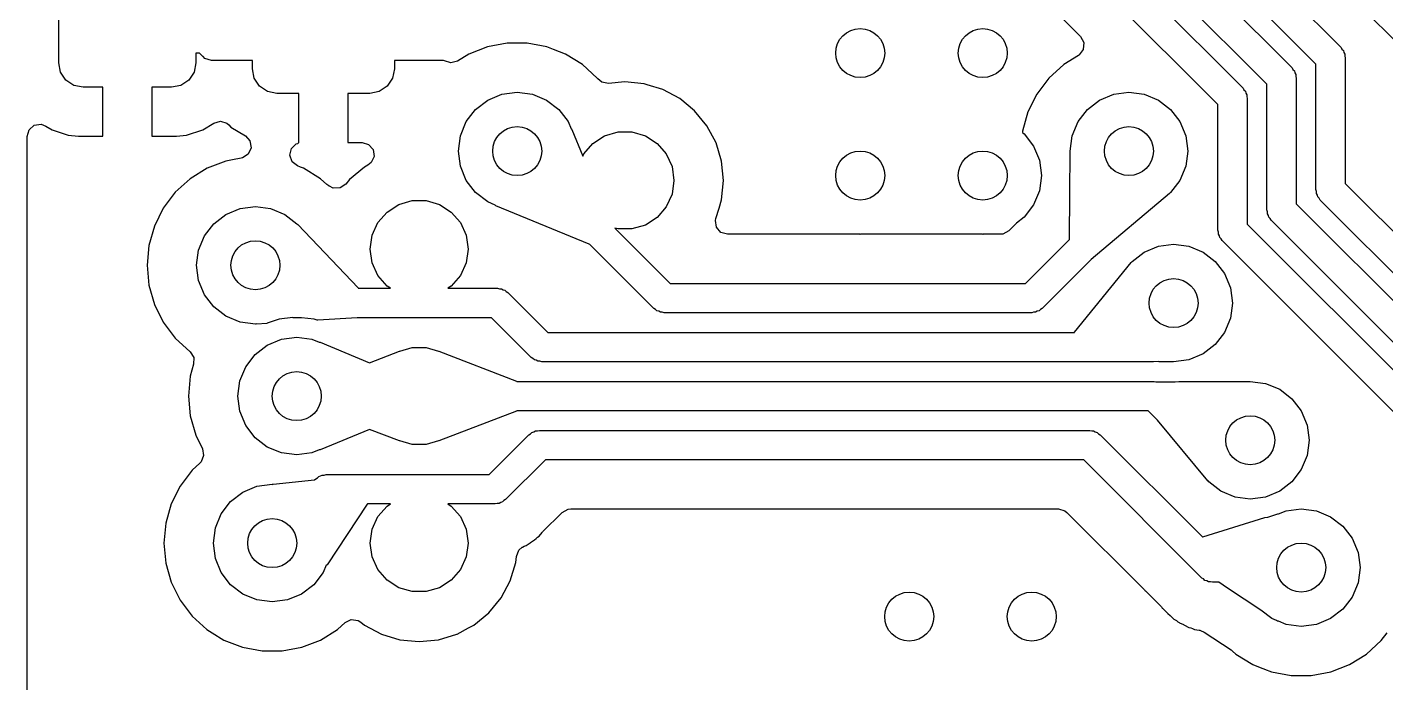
# Model space of a CAD drawing. Extents: x 90 to 175, y -109.5 to -35.9.
# Drawn here: x 149.5 to 163.36, y -61.93 to -55.24 of the extents above; entities that cross this region are included whole.
import ezdxf

# ---------------------------------------------------------------- set-up
doc = ezdxf.new("R2010")
doc.units = 0
doc.layers.add('BLACK', color=7, linetype='CONTINUOUS')

msp = doc.modelspace()

# ---------------------------------------------------------------- linework, layer by layer
at = {"layer": 'BLACK', "linetype": 'CONTINUOUS'}
for p, q in [((163.606785, -55.526023), (155.980762, -47.9)), ((155.606066, -48.143934), (162.906066, -55.443934)), ((162.65, -55.612132), (155.437868, -48.4)), ((155.39896, -48.643934), (162.406066, -55.65104)), ((162.15, -55.819238), (155.230762, -48.9)), ((155.191854, -49.143934), (161.906066, -55.858146)), ((161.65, -56.026344), (155.023656, -49.4)), ((154.852661, -49.936819), (160.24813, -55.332288)), ((149.8225, -55.6), (149.8225, -54.9)), ((154.197541, -55.436977), (154.007364, -55.510651)), ((154.197544, -55.436976), (154.197541, -55.436976)), ((154.197541, -55.436976), (154.197541, -55.436977)), ((154.398024, -55.3995), (154.197544, -55.436976)), ((154.601976, -55.3995), (154.398024, -55.3995)), ((154.802456, -55.436976), (154.601976, -55.3995)), ((154.870414, -55.463303), (154.802456, -55.436976)), ((160.24813, -55.332288), (160.281615, -55.393611)), ((160.281615, -55.393611), (160.276631, -55.463303)), ((162.906066, -55.443934), (162.915939, -55.461035)), ((151.2575, -55.5), (151.2225, -55.5)), ((151.2225, -55.5), (151.2225, -55.6)), ((151.293819, -55.536319), (151.2575, -55.5)), ((151.296059, -55.534078), (151.293819, -55.536319)), ((151.314461, -55.555315), (151.296059, -55.534078)), ((151.3815, -55.575), (151.314461, -55.555315)), ((151.7975, -55.575), (151.3815, -55.575)), ((151.7975, -55.6625), (151.7975, -55.575)), ((153.749658, -55.575), (153.2475, -55.575)), ((153.2475, -55.575), (153.2475, -55.6625)), ((153.756577, -55.580672), (153.749658, -55.575)), ((153.823277, -55.60148), (153.756577, -55.580672)), ((153.890637, -55.582925), (153.823277, -55.60148)), ((154.007357, -55.510655), (153.890637, -55.582925)), ((154.007364, -55.510651), (154.007357, -55.510655)), ((154.992635, -55.510651), (154.870414, -55.463303)), ((154.992642, -55.510655), (154.992635, -55.510651)), ((155.166039, -55.618017), (154.992642, -55.510655)), ((160.225726, -55.525396), (160.076136, -55.618017)), ((160.234759, -55.519236), (160.225726, -55.525396)), ((160.276631, -55.463303), (160.234759, -55.519236)), ((162.915939, -55.461035), (162.929904, -55.475)), ((162.929904, -55.475), (162.935015, -55.494074)), ((162.935015, -55.494074), (162.944889, -55.511177)), ((162.944889, -55.511177), (162.944889, -55.530925)), ((162.944889, -55.530925), (162.95, -55.55)), ((162.95, -55.55), (162.95, -56.831371)), ((149.84153, -55.695671), (149.8225, -55.6)), ((149.895723, -55.776777), (149.84153, -55.695671)), ((151.20347, -55.695671), (151.149277, -55.776777)), ((151.2225, -55.6), (151.20347, -55.695671)), ((151.81653, -55.758171), (151.7975, -55.6625)), ((153.2475, -55.6625), (153.22847, -55.758171)), ((155.166041, -55.618019), (155.166039, -55.618017)), ((155.316758, -55.755415), (155.166041, -55.618019)), ((160.076134, -55.618019), (159.925413, -55.755418)), ((160.076136, -55.618017), (160.076134, -55.618019)), ((162.406066, -55.65104), (162.415939, -55.668141)), ((162.415939, -55.668141), (162.429904, -55.682106)), ((162.429904, -55.682106), (162.435015, -55.70118)), ((162.435015, -55.70118), (162.444889, -55.718283)), ((162.444889, -55.718283), (162.444889, -55.738031)), ((162.65, -56.893503), (162.65, -55.612132)), ((149.976829, -55.83097), (149.895723, -55.776777)), ((150.0725, -55.85), (149.976829, -55.83097)), ((150.2725, -55.85), (150.0725, -55.85)), ((150.2725, -56.349998), (150.2725, -55.85)), ((150.9725, -55.85), (150.7725, -55.85)), ((150.7725, -55.85), (150.7725, -56.349999)), ((151.068171, -55.83097), (150.9725, -55.85)), ((151.149277, -55.776777), (151.068171, -55.83097)), ((151.870723, -55.839277), (151.81653, -55.758171)), ((151.951829, -55.89347), (151.870723, -55.839277)), ((153.174277, -55.839277), (153.093171, -55.89347)), ((153.22847, -55.758171), (153.174277, -55.839277)), ((155.316761, -55.755418), (155.316758, -55.755415)), ((155.316764, -55.755421), (155.316761, -55.755418)), ((155.319522, -55.759074), (155.316764, -55.755421)), ((155.322046, -55.762416), (155.319522, -55.759074)), ((155.364506, -55.798072), (155.322046, -55.762416)), ((155.433152, -55.811091), (155.364506, -55.798072)), ((155.599999, -55.794659), (155.433152, -55.811091)), ((155.6, -55.794659), (155.599999, -55.794659)), ((155.796129, -55.813975), (155.6, -55.794659)), ((155.825857, -55.822993), (155.796129, -55.813975)), ((155.984727, -55.871186), (155.825857, -55.822993)), ((159.925413, -55.755418), (159.802503, -55.918178)), ((161.906066, -55.858146), (161.915939, -55.875247)), ((162.15, -57.10061), (162.15, -55.819238)), ((162.444889, -55.738031), (162.45, -55.757106)), ((162.45, -55.757106), (162.45, -57.038477)), ((152.0475, -55.9125), (151.951829, -55.89347)), ((152.2725, -55.9125), (152.0475, -55.9125)), ((152.2725, -56.412498), (152.2725, -55.9125)), ((152.9975, -55.9125), (152.7725, -55.9125)), ((152.7725, -55.9125), (152.7725, -56.412499)), ((153.093171, -55.89347), (152.9975, -55.9125)), ((154.075736, -56.075736), (154.2, -55.980385)), ((154.2, -55.980385), (154.344709, -55.920445)), ((154.344709, -55.920445), (154.5, -55.9)), ((154.5, -55.9), (154.655291, -55.920445)), ((154.655291, -55.920445), (154.8, -55.980385)), ((154.8, -55.980385), (154.924264, -56.075736)), ((155.984733, -55.871188), (155.984727, -55.871186)), ((156.158532, -55.964086), (155.984733, -55.871188)), ((156.158539, -55.96409), (156.158532, -55.964086)), ((156.310883, -56.089116), (156.158539, -55.96409)), ((159.802503, -55.918178), (159.711598, -56.100739)), ((160.317912, -56.075736), (160.442176, -55.980385)), ((160.442176, -55.980385), (160.586885, -55.920445)), ((160.586885, -55.920445), (160.742176, -55.9)), ((160.742176, -55.9), (160.897467, -55.920445)), ((160.897467, -55.920445), (161.042176, -55.980385)), ((161.042176, -55.980385), (161.16644, -56.075736)), ((161.915939, -55.875247), (161.929904, -55.889212)), ((161.929904, -55.889212), (161.935015, -55.908286)), ((161.935015, -55.908286), (161.944889, -55.925389)), ((161.944889, -55.925389), (161.944889, -55.945137)), ((161.944889, -55.945137), (161.95, -55.964212)), ((161.95, -55.964212), (161.95, -57.245583)), ((153.980385, -56.2), (154.075736, -56.075736)), ((154.924264, -56.075736), (155.019615, -56.2)), ((156.435909, -56.24146), (156.310883, -56.089116)), ((159.711593, -56.100752), (159.655778, -56.296917)), ((159.711598, -56.100739), (159.711593, -56.100752)), ((160.222561, -56.2), (160.317912, -56.075736)), ((161.16644, -56.075736), (161.261791, -56.2)), ((161.65, -57.307716), (161.65, -56.026344)), ((149.5, -56.350247), (149.519685, -56.283208)), ((149.519685, -56.283208), (149.572489, -56.237453)), ((149.572489, -56.237453), (149.641647, -56.227509)), ((149.641647, -56.227509), (149.689097, -56.244709)), ((149.689097, -56.244709), (149.753369, -56.284353)), ((149.753369, -56.284353), (149.75338, -56.284358)), ((149.75338, -56.284358), (149.919802, -56.339505)), ((151.125197, -56.339505), (151.291619, -56.284358)), ((151.291619, -56.284358), (151.291624, -56.284356)), ((151.291624, -56.284356), (151.404285, -56.214866)), ((151.404285, -56.214866), (151.471677, -56.196426)), ((151.471677, -56.196426), (151.538341, -56.217348)), ((151.538341, -56.217348), (151.557063, -56.232724)), ((151.557063, -56.232724), (151.579154, -56.254815)), ((151.579154, -56.254815), (151.726239, -56.345538)), ((153.920445, -56.344709), (153.980385, -56.2)), ((155.019615, -56.2), (155.050624, -56.274864)), ((155.050624, -56.274864), (155.05246, -56.274867)), ((155.05246, -56.274867), (155.058782, -56.281208)), ((155.058782, -56.281208), (155.058785, -56.281214)), ((155.058785, -56.281214), (155.169761, -56.550727)), ((156.435913, -56.241467), (156.435909, -56.24146)), ((156.528811, -56.415266), (156.435913, -56.241467)), ((160.162621, -56.344709), (160.222561, -56.2)), ((161.261791, -56.2), (161.321731, -56.344709)), ((149.5, -62.135874), (149.5, -56.350247)), ((149.919802, -56.339505), (149.919809, -56.339506)), ((149.919809, -56.339506), (150.022519, -56.349999)), ((150.022519, -56.349999), (150.272499, -56.349999)), ((150.272499, -56.349999), (150.2725, -56.349998)), ((150.7725, -56.349999), (151.022472, -56.349999)), ((151.022472, -56.349999), (151.022486, -56.349998)), ((151.022486, -56.349998), (151.125197, -56.339505)), ((151.726239, -56.345538), (151.772963, -56.397486)), ((151.772963, -56.397486), (151.784186, -56.466449)), ((152.245579, -56.426927), (152.262203, -56.422795)), ((152.262203, -56.422795), (152.2725, -56.412498)), ((152.7725, -56.412499), (152.917119, -56.412499)), ((152.917119, -56.412499), (152.984158, -56.432184)), ((153.9, -56.5), (153.920445, -56.344709)), ((155.179373, -56.52968), (155.27257, -56.422125)), ((155.27257, -56.422125), (155.392292, -56.345184)), ((155.392292, -56.345184), (155.528843, -56.305089)), ((155.528843, -56.305089), (155.671157, -56.305089)), ((155.671157, -56.305089), (155.807708, -56.345184)), ((155.807708, -56.345184), (155.92743, -56.422125)), ((155.92743, -56.422125), (156.020627, -56.52968)), ((156.528811, -56.415269), (156.528811, -56.415266)), ((156.528814, -56.415273), (156.528811, -56.415269)), ((156.586024, -56.603868), (156.528814, -56.415273)), ((159.655778, -56.296917), (159.654512, -56.310579)), ((159.654512, -56.310579), (159.674264, -56.325736)), ((159.674264, -56.325736), (159.769615, -56.45)), ((160.142176, -56.5), (160.162621, -56.344709)), ((161.321731, -56.344709), (161.342176, -56.5)), ((151.756342, -56.530531), (151.698273, -56.569387)), ((151.784186, -56.466449), (151.756342, -56.530531)), ((152.179844, -56.543786), (152.195555, -56.475706)), ((152.203435, -56.609553), (152.179844, -56.543786)), ((152.195555, -56.475706), (152.245579, -56.426927)), ((152.984158, -56.432184), (153.029913, -56.484988)), ((153.039857, -56.554146), (153.010832, -56.617702)), ((153.029913, -56.484988), (153.039857, -56.554146)), ((153.920445, -56.655291), (153.9, -56.5)), ((155.169761, -56.550727), (155.179373, -56.52968)), ((156.020627, -56.52968), (156.079746, -56.659134)), ((159.769615, -56.45), (159.829555, -56.594709)), ((160.138726, -56.931803), (160.142083, -56.511592)), ((160.142083, -56.511592), (160.143318, -56.508676)), ((160.143318, -56.508676), (160.142176, -56.5)), ((161.342176, -56.5), (161.321731, -56.655291)), ((151.335674, -56.676193), (151.162277, -56.783555)), ((151.335681, -56.676189), (151.335674, -56.676193)), ((151.525857, -56.602515), (151.335681, -56.676189)), ((151.525859, -56.602514), (151.525857, -56.602515)), ((151.525861, -56.602514), (151.525859, -56.602514)), ((151.595542, -56.589488), (151.525861, -56.602514)), ((151.683928, -56.572966), (151.595542, -56.589488)), ((151.698273, -56.569387), (151.683928, -56.572966)), ((152.258834, -56.652125), (152.203435, -56.609553)), ((152.28972, -56.66409), (152.258834, -56.652125)), ((152.320952, -56.676189), (152.28972, -56.66409)), ((152.320959, -56.676193), (152.320952, -56.676189)), ((152.494355, -56.783555), (152.320959, -56.676193)), ((152.94146, -56.66409), (152.789118, -56.789114)), ((152.941467, -56.664086), (152.94146, -56.66409)), ((152.975572, -56.645857), (152.941467, -56.664086)), ((153.010832, -56.617702), (152.975572, -56.645857)), ((153.980385, -56.8), (153.920445, -56.655291)), ((156.079746, -56.659134), (156.1, -56.8)), ((156.605341, -56.8), (156.586024, -56.603868)), ((159.829555, -56.594709), (159.85, -56.75)), ((161.321731, -56.655291), (161.261791, -56.8)), ((151.162275, -56.783557), (151.011554, -56.920956)), ((151.162277, -56.783555), (151.162275, -56.783557)), ((152.49436, -56.783558), (152.494355, -56.783555)), ((152.557798, -56.841388), (152.49436, -56.783558)), ((152.749852, -56.83696), (152.692106, -56.876294)), ((152.789118, -56.789114), (152.749852, -56.83696)), ((154.075736, -56.924264), (153.980385, -56.8)), ((156.1, -56.8), (156.079746, -56.940866)), ((156.586024, -56.996132), (156.605341, -56.8)), ((159.85, -56.75), (159.829555, -56.905291)), ((161.261791, -56.8), (161.16644, -56.924264)), ((162.95, -56.831371), (165.356066, -59.237437)), ((151.011554, -56.920956), (150.888644, -57.083716)), ((152.577915, -56.856305), (152.557798, -56.841388)), ((152.578307, -56.856538), (152.577915, -56.856305)), ((152.580166, -56.857916), (152.578307, -56.856538)), ((152.582541, -56.859058), (152.580166, -56.857916)), ((152.583688, -56.859741), (152.582541, -56.859058)), ((152.583748, -56.859639), (152.583688, -56.859741)), ((152.622261, -56.878163), (152.583748, -56.859639)), ((152.692106, -56.876294), (152.622261, -56.878163)), ((154.2, -57.019615), (154.075736, -56.924264)), ((156.079746, -56.940866), (156.020627, -57.07032)), ((159.829555, -56.905291), (159.769615, -57.05)), ((160.135002, -57.398005), (160.138726, -56.931803)), ((161.156717, -56.932461), (160.35531, -57.60811)), ((161.157435, -56.931803), (161.156717, -56.932461)), ((161.157819, -56.930878), (161.157435, -56.931803)), ((161.16644, -56.924264), (161.157819, -56.930878)), ((162.655111, -56.912577), (162.65, -56.893503)), ((162.655111, -56.932326), (162.655111, -56.912577)), ((162.664984, -56.949428), (162.655111, -56.932326)), ((162.670096, -56.968503), (162.664984, -56.949428)), ((162.68406, -56.982467), (162.670096, -56.968503)), ((150.888644, -57.083716), (150.797739, -57.266277)), ((151.528317, -57.145923), (151.673026, -57.085983)), ((151.673026, -57.085983), (151.828317, -57.065538)), ((151.828317, -57.065538), (151.983608, -57.085983)), ((151.983608, -57.085983), (152.128317, -57.145923)), ((153.17257, -57.122125), (153.292292, -57.045184)), ((153.292292, -57.045184), (153.428843, -57.005089)), ((153.428843, -57.005089), (153.571157, -57.005089)), ((153.571157, -57.005089), (153.707708, -57.045184)), ((153.707708, -57.045184), (153.82743, -57.122125)), ((154.274865, -57.050624), (154.2, -57.019615)), ((154.274869, -57.052466), (154.274865, -57.050624)), ((154.281214, -57.058785), (154.274869, -57.052466)), ((155.235249, -57.451624), (154.281214, -57.058785)), ((156.020627, -57.07032), (155.92743, -57.177875)), ((156.527365, -57.189504), (156.559455, -57.083717)), ((156.559455, -57.083717), (156.586024, -56.996132)), ((159.769615, -57.05), (159.674264, -57.174264)), ((162.155111, -57.119684), (162.15, -57.10061)), ((162.45, -57.038477), (164.856066, -59.444543)), ((162.693934, -56.999569), (162.68406, -56.982467)), ((165.1, -59.405635), (162.693934, -56.999569)), ((151.308702, -57.365538), (151.404053, -57.241274)), ((151.404053, -57.241274), (151.528317, -57.145923)), ((152.128317, -57.145923), (152.252581, -57.241274)), ((152.252581, -57.241274), (152.258361, -57.248807)), ((152.258361, -57.248807), (152.260644, -57.249756)), ((152.260644, -57.249756), (152.260838, -57.249955)), ((152.260838, -57.249955), (152.536439, -57.539688)), ((153.020254, -57.359134), (153.079373, -57.22968)), ((153.079373, -57.22968), (153.17257, -57.122125)), ((153.82743, -57.122125), (153.920627, -57.22968)), ((153.920627, -57.22968), (153.979746, -57.359134)), ((155.807708, -57.254816), (155.671157, -57.294911)), ((155.92743, -57.177875), (155.807708, -57.254816)), ((156.523287, -57.207853), (156.527365, -57.189504)), ((156.533231, -57.277011), (156.523287, -57.207853)), ((159.594852, -57.235198), (159.516873, -57.31318)), ((159.674264, -57.174264), (159.594852, -57.235198)), ((161.95, -57.245583), (164.356066, -59.651649)), ((162.155111, -57.139433), (162.155111, -57.119684)), ((162.164984, -57.156535), (162.155111, -57.139433)), ((162.170096, -57.17561), (162.164984, -57.156535)), ((162.18406, -57.189574), (162.170096, -57.17561)), ((162.193934, -57.206676), (162.18406, -57.189574)), ((164.6, -59.612741), (162.193934, -57.206676)), ((150.797734, -57.26629), (150.741919, -57.462455)), ((150.797739, -57.266277), (150.797734, -57.26629)), ((151.248762, -57.510247), (151.308702, -57.365538)), ((153, -57.5), (153.020254, -57.359134)), ((153.979746, -57.359134), (154, -57.5)), ((155.528843, -57.294911), (155.497981, -57.285849)), ((155.497981, -57.285849), (156.062132, -57.85)), ((155.671157, -57.294911), (155.528843, -57.294911)), ((156.578986, -57.329815), (156.533231, -57.277011)), ((156.646025, -57.3495), (156.578986, -57.329815)), ((157.996202, -57.3495), (156.646025, -57.3495)), ((158, -57.35), (157.996202, -57.3495)), ((158.003798, -57.3495), (158, -57.35)), ((159.246202, -57.3495), (158.003798, -57.3495)), ((159.25, -57.35), (159.246202, -57.3495)), ((159.253798, -57.3495), (159.25, -57.35)), ((159.429191, -57.3495), (159.253798, -57.3495)), ((159.455551, -57.346666), (159.429191, -57.3495)), ((159.516873, -57.31318), (159.455551, -57.346666)), ((161.655111, -57.32679), (161.65, -57.307716)), ((161.655111, -57.346539), (161.655111, -57.32679)), ((161.664984, -57.363641), (161.655111, -57.346539)), ((161.670096, -57.382716), (161.664984, -57.363641)), ((161.68406, -57.39668), (161.670096, -57.382716)), ((150.741919, -57.462455), (150.723102, -57.665537)), ((151.228317, -57.665538), (151.248762, -57.510247)), ((153.020254, -57.640866), (153, -57.5)), ((154, -57.5), (153.979746, -57.640866)), ((155.239704, -57.452505), (155.235249, -57.451624)), ((155.240177, -57.452309), (155.239704, -57.452505)), ((155.893934, -58.106066), (155.240177, -57.452309)), ((159.687868, -57.85), (160.136398, -57.401469)), ((160.135002, -57.398098), (160.135002, -57.398005)), ((160.136398, -57.401469), (160.135002, -57.398098)), ((160.773659, -57.626236), (160.897923, -57.530885)), ((160.897923, -57.530885), (161.042632, -57.470945)), ((161.042632, -57.470945), (161.197923, -57.4505)), ((161.197923, -57.4505), (161.353214, -57.470945)), ((161.353214, -57.470945), (161.497923, -57.530885)), ((161.497923, -57.530885), (161.622187, -57.626236)), ((161.693934, -57.413782), (161.68406, -57.39668)), ((164.1, -59.819847), (161.693934, -57.413782)), ((150.723102, -57.665537), (150.723102, -57.665538)), ((150.723102, -57.665538), (150.741919, -57.86862)), ((151.248762, -57.820829), (151.228317, -57.665538)), ((152.536439, -57.539688), (152.875953, -57.896612)), ((153.079373, -57.77032), (153.020254, -57.640866)), ((153.979746, -57.640866), (153.920627, -57.77032)), ((160.353421, -57.60871), (159.856066, -58.106066)), ((160.186741, -58.346772), (160.765486, -57.636268)), ((160.35531, -57.60811), (160.353421, -57.60871)), ((160.765486, -57.636268), (160.766296, -57.635831)), ((160.766296, -57.635831), (160.773659, -57.626236)), ((161.622187, -57.626236), (161.717538, -57.7505)), ((153.17257, -57.877875), (153.079373, -57.77032)), ((153.920627, -57.77032), (153.82743, -57.877875)), ((161.717538, -57.7505), (161.777478, -57.895209)), ((150.741919, -57.86862), (150.797734, -58.064785)), ((151.308702, -57.965538), (151.248762, -57.820829)), ((152.875953, -57.896612), (152.877307, -57.9)), ((152.877307, -57.9), (153.206997, -57.9)), ((153.206997, -57.9), (153.17257, -57.877875)), ((153.82743, -57.877875), (153.793003, -57.9)), ((153.793003, -57.9), (154.3, -57.9)), ((154.3, -57.9), (154.319075, -57.905111)), ((154.319075, -57.905111), (154.338823, -57.905111)), ((154.338823, -57.905111), (154.355925, -57.914984)), ((154.355925, -57.914984), (154.375, -57.920096)), ((154.375, -57.920096), (154.388964, -57.93406)), ((154.388964, -57.93406), (154.406066, -57.943934)), ((154.406066, -57.943934), (154.812132, -58.35)), ((156.062132, -57.85), (159.687868, -57.85)), ((161.777478, -57.895209), (161.797923, -58.0505)), ((150.797734, -58.064785), (150.797739, -58.064798)), ((150.797739, -58.064798), (150.888644, -58.247359)), ((151.404053, -58.089802), (151.308702, -57.965538)), ((161.797923, -58.0505), (161.777478, -58.205791)), ((151.528317, -58.185153), (151.404053, -58.089802)), ((151.673026, -58.245093), (151.528317, -58.185153)), ((152.070746, -58.214631), (151.947814, -58.257646)), ((152.070747, -58.214631), (152.070746, -58.214631)), ((152.209174, -58.199034), (152.070747, -58.214631)), ((152.212779, -58.2), (152.209174, -58.199034)), ((152.299397, -58.2), (152.212779, -58.2)), ((152.429248, -58.21463), (152.299397, -58.2)), ((152.429253, -58.214631), (152.429248, -58.21463)), ((152.429255, -58.214632), (152.429253, -58.214631)), ((152.457962, -58.224677), (152.429255, -58.214632)), ((152.459591, -58.225247), (152.457962, -58.224677)), ((152.464183, -58.22588), (152.459591, -58.225247)), ((152.868204, -58.200684), (152.464183, -58.22588)), ((152.86972, -58.2), (152.868204, -58.200684)), ((154.237868, -58.2), (152.86972, -58.2)), ((154.643934, -58.606066), (154.237868, -58.2)), ((155.911035, -58.115939), (155.893934, -58.106066)), ((155.925, -58.129904), (155.911035, -58.115939)), ((155.944074, -58.135015), (155.925, -58.129904)), ((155.961177, -58.144889), (155.944074, -58.135015)), ((155.980925, -58.144889), (155.961177, -58.144889)), ((156, -58.15), (155.980925, -58.144889)), ((159.75, -58.15), (156, -58.15)), ((159.769075, -58.144889), (159.75, -58.15)), ((159.788823, -58.144889), (159.769075, -58.144889)), ((159.805925, -58.135015), (159.788823, -58.144889)), ((159.825, -58.129904), (159.805925, -58.135015)), ((159.838964, -58.115939), (159.825, -58.129904)), ((159.856066, -58.106066), (159.838964, -58.115939)), ((161.777478, -58.205791), (161.717538, -58.3505)), ((150.888644, -58.247359), (151.011554, -58.410119)), ((151.828317, -58.265538), (151.673026, -58.245093)), ((151.838913, -58.264142), (151.828317, -58.265538)), ((151.840724, -58.264764), (151.838913, -58.264142)), ((151.944678, -58.25828), (151.840724, -58.264764)), ((151.947814, -58.257646), (151.944678, -58.25828)), ((154.812132, -58.35), (160.185592, -58.35)), ((160.185592, -58.35), (160.186741, -58.346772)), ((161.717538, -58.3505), (161.622187, -58.474764)), ((151.011554, -58.410119), (151.162935, -58.54812)), ((151.825736, -58.575736), (151.95, -58.480385)), ((151.95, -58.480385), (152.094709, -58.420445)), ((152.094709, -58.420445), (152.25, -58.4)), ((152.25, -58.4), (152.405291, -58.420445)), ((152.405291, -58.420445), (152.480153, -58.451454)), ((152.480153, -58.451454), (152.481454, -58.450158)), ((152.481454, -58.450158), (152.490409, -58.450172)), ((152.490409, -58.450172), (152.490415, -58.450174)), ((152.490415, -58.450174), (152.9933, -58.659709)), ((161.622187, -58.474764), (161.497923, -58.570115)), ((151.162935, -58.54812), (151.199217, -58.607831)), ((151.199217, -58.607831), (151.198664, -58.673691)), ((151.730385, -58.7), (151.825736, -58.575736)), ((152.9933, -58.659709), (153.297456, -58.542381)), ((153.297456, -58.542381), (153.298026, -58.542161)), ((153.298026, -58.542161), (153.302235, -58.542264)), ((153.302235, -58.542264), (153.428843, -58.505089)), ((153.428843, -58.505089), (153.571157, -58.505089)), ((153.571157, -58.505089), (153.697581, -58.54221)), ((153.697581, -58.54221), (153.701973, -58.542161)), ((153.701973, -58.542161), (154.492511, -58.847111)), ((154.661035, -58.615939), (154.643934, -58.606066)), ((154.675, -58.629904), (154.661035, -58.615939)), ((154.694074, -58.635015), (154.675, -58.629904)), ((154.711177, -58.644889), (154.694074, -58.635015)), ((161.353214, -58.630055), (161.197923, -58.6505)), ((161.497923, -58.570115), (161.353214, -58.630055)), ((151.198664, -58.673691), (151.163602, -58.796921)), ((151.670445, -58.844709), (151.730385, -58.7)), ((154.730925, -58.644889), (154.711177, -58.644889)), ((154.75, -58.65), (154.730925, -58.644889)), ((160.748423, -58.65), (154.75, -58.65)), ((160.750289, -58.6495), (160.748423, -58.65)), ((160.992769, -58.6495), (160.750289, -58.6495)), ((161.043952, -58.647383), (160.992769, -58.6495)), ((161.043954, -58.647383), (161.043952, -58.647383)), ((161.049433, -58.649014), (161.043954, -58.647383)), ((161.05277, -58.6495), (161.049433, -58.649014)), ((161.058488, -58.6495), (161.05277, -58.6495)), ((161.058489, -58.6495), (161.058488, -58.6495)), ((161.059368, -58.649801), (161.058489, -58.6495)), ((161.063153, -58.650432), (161.059368, -58.649801)), ((161.186236, -58.650494), (161.063153, -58.650432)), ((161.18905, -58.649331), (161.186236, -58.650494)), ((161.197923, -58.6505), (161.18905, -58.649331)), ((151.163602, -58.796921), (151.144785, -58.999999)), ((151.65, -59), (151.670445, -58.844709)), ((154.492511, -58.847111), (154.495545, -58.85)), ((154.495545, -58.85), (161, -58.85)), ((161, -58.85), (161.015765, -58.854224)), ((161.015765, -58.854224), (161.032182, -58.853545)), ((161.032182, -58.853545), (161.032831, -58.853555)), ((161.032831, -58.853555), (161.045355, -58.854462)), ((161.045355, -58.854462), (161.063047, -58.855932)), ((161.063047, -58.855932), (161.063048, -58.855932)), ((161.063048, -58.855932), (161.063109, -58.855932)), ((161.063109, -58.855932), (161.186132, -58.855994)), ((161.186132, -58.855994), (161.188397, -58.855544)), ((161.188397, -58.855544), (161.19198, -58.855395)), ((161.19198, -58.855395), (161.196743, -58.855932)), ((161.196743, -58.855932), (161.197922, -58.856065)), ((161.197922, -58.856065), (161.197923, -58.856065)), ((161.197923, -58.856065), (161.197927, -58.856065)), ((161.197927, -58.856065), (161.21215, -58.854462)), ((161.21215, -58.854462), (161.249917, -58.850206)), ((161.249917, -58.850206), (161.250539, -58.850171)), ((161.250539, -58.850171), (161.968564, -58.850588)), ((161.968564, -58.850588), (161.971388, -58.85176)), ((161.971388, -58.85176), (161.980238, -58.850595)), ((161.980238, -58.850595), (162.135529, -58.87104)), ((162.135529, -58.87104), (162.280238, -58.93098)), ((151.144785, -58.999999), (151.144785, -59)), ((151.144785, -59), (151.163602, -59.203082)), ((151.670445, -59.155291), (151.65, -59)), ((162.280238, -58.93098), (162.404502, -59.026331)), ((162.404502, -59.026331), (162.499853, -59.150595)), ((151.730385, -59.3), (151.670445, -59.155291)), ((154.492511, -59.152888), (153.701973, -59.457838)), ((154.496573, -59.150245), (154.492511, -59.152888)), ((154.496674, -59.15), (154.496573, -59.150245)), ((160.937868, -59.15), (154.496674, -59.15)), ((161.034278, -59.24641), (160.937868, -59.15)), ((162.499853, -59.150595), (162.559793, -59.295304)), ((151.163602, -59.203082), (151.219417, -59.399247)), ((151.825736, -59.424264), (151.730385, -59.3)), ((161.547785, -59.864994), (161.034278, -59.24641)), ((162.559793, -59.295304), (162.580238, -59.450595)), ((151.219417, -59.399247), (151.219424, -59.399265)), ((151.219424, -59.399265), (151.288362, -59.537711)), ((151.95, -59.519615), (151.825736, -59.424264)), ((152.9933, -59.340289), (152.490415, -59.549825)), ((153.298026, -59.457838), (152.9933, -59.340289)), ((153.302414, -59.457788), (153.298026, -59.457838)), ((153.428843, -59.494911), (153.302414, -59.457788)), ((153.697767, -59.457734), (153.571157, -59.494911)), ((153.701973, -59.457838), (153.697767, -59.457734)), ((154.213909, -59.8), (154.619975, -59.393934)), ((154.619975, -59.393934), (154.637076, -59.38406)), ((154.637076, -59.38406), (154.651041, -59.370096)), ((154.651041, -59.370096), (154.670115, -59.364984)), ((154.670115, -59.364984), (154.687218, -59.355111)), ((154.687218, -59.355111), (154.706966, -59.355111)), ((154.706966, -59.355111), (154.726041, -59.35)), ((154.726041, -59.35), (160.34307, -59.35)), ((160.34307, -59.35), (160.362145, -59.355111)), ((160.362145, -59.355111), (160.381893, -59.355111)), ((160.381893, -59.355111), (160.398995, -59.364984)), ((160.398995, -59.364984), (160.41807, -59.370096)), ((160.41807, -59.370096), (160.432034, -59.38406)), ((160.432034, -59.38406), (160.449136, -59.393934)), ((160.449136, -59.393934), (161.49241, -60.437208)), ((162.580238, -59.450595), (162.559793, -59.605886)), ((151.300623, -59.606496), (151.27375, -59.670991)), ((151.288362, -59.537711), (151.300623, -59.606496)), ((152.094709, -59.579555), (151.95, -59.519615)), ((152.25, -59.6), (152.094709, -59.579555)), ((152.405291, -59.579555), (152.25, -59.6)), ((152.480155, -59.548545), (152.405291, -59.579555)), ((152.48146, -59.549844), (152.480155, -59.548545)), ((152.490415, -59.549825), (152.48146, -59.549844)), ((153.571157, -59.494911), (153.428843, -59.494911)), ((162.559793, -59.605886), (162.499853, -59.750595)), ((151.260901, -59.684618), (151.183238, -59.755418)), ((151.27375, -59.670991), (151.260901, -59.684618)), ((154.788173, -59.65), (154.382107, -60.056066)), ((160.280938, -59.65), (154.788173, -59.65)), ((161.487004, -60.856066), (160.280938, -59.65)), ((162.499853, -59.750595), (162.404502, -59.874859)), ((151.183238, -59.755418), (151.060327, -59.918178)), ((152.010483, -59.898921), (152.432339, -59.855528)), ((152.432339, -59.855528), (152.443934, -59.843934)), ((152.443934, -59.843934), (152.461035, -59.83406)), ((152.461035, -59.83406), (152.475, -59.820096)), ((152.475, -59.820096), (152.494074, -59.814984)), ((152.494074, -59.814984), (152.511177, -59.805111)), ((152.511177, -59.805111), (152.530925, -59.805111)), ((152.530925, -59.805111), (152.55, -59.8)), ((152.55, -59.8), (154.213909, -59.8)), ((161.548504, -59.865784), (161.547785, -59.864994)), ((161.549247, -59.866093), (161.548504, -59.865784)), ((161.555974, -59.874859), (161.549247, -59.866093)), ((161.680238, -59.97021), (161.555974, -59.874859)), ((162.404502, -59.874859), (162.280238, -59.97021)), ((151.060327, -59.918178), (150.969422, -60.100739)), ((151.575736, -60.075736), (151.7, -59.980385)), ((151.7, -59.980385), (151.844709, -59.920445)), ((151.844709, -59.920445), (152, -59.9)), ((152, -59.9), (152.006427, -59.900846)), ((152.006427, -59.900846), (152.010483, -59.898921)), ((161.824947, -60.03015), (161.680238, -59.97021)), ((162.280238, -59.97021), (162.135529, -60.03015)), ((150.969417, -60.100752), (150.913602, -60.296917)), ((150.969422, -60.100739), (150.969417, -60.100752)), ((151.480385, -60.2), (151.575736, -60.075736)), ((152.970231, -60.102941), (152.55965, -60.721589)), ((152.971118, -60.1), (152.970231, -60.102941)), ((153.206997, -60.1), (152.971118, -60.1)), ((153.079373, -60.22968), (153.17257, -60.122125)), ((153.17257, -60.122125), (153.206997, -60.1)), ((154.276041, -60.1), (153.793003, -60.1)), ((153.793003, -60.1), (153.82743, -60.122125)), ((153.82743, -60.122125), (153.920627, -60.22968)), ((154.295116, -60.094889), (154.276041, -60.1)), ((154.314864, -60.094889), (154.295116, -60.094889)), ((154.331966, -60.085015), (154.314864, -60.094889)), ((154.351041, -60.079904), (154.331966, -60.085015)), ((154.365005, -60.065939), (154.351041, -60.079904)), ((154.382107, -60.056066), (154.365005, -60.065939)), ((154.959169, -60.186816), (155.020492, -60.153334)), ((155.020492, -60.153334), (155.046849, -60.1505)), ((155.046849, -60.1505), (160.022262, -60.1505)), ((160.022262, -60.1505), (160.089301, -60.170185)), ((161.980238, -60.050595), (161.824947, -60.03015)), ((162.135529, -60.03015), (161.980238, -60.050595)), ((162.344709, -60.170445), (162.5, -60.15)), ((162.5, -60.15), (162.655291, -60.170445)), ((150.913602, -60.296917), (150.894785, -60.499999)), ((151.420445, -60.344709), (151.480385, -60.2)), ((153.020254, -60.359134), (153.079373, -60.22968)), ((153.920627, -60.22968), (153.979746, -60.359134)), ((154.759754, -60.386231), (154.959169, -60.186816)), ((160.089301, -60.170185), (160.109943, -60.186819)), ((160.109943, -60.186819), (160.899741, -60.976617)), ((161.494666, -60.435847), (162.128205, -60.239694)), ((162.128205, -60.239694), (162.13035, -60.239246)), ((162.13035, -60.239246), (162.159493, -60.235963)), ((162.159493, -60.235963), (162.260496, -60.20062)), ((162.260496, -60.20062), (162.269433, -60.201122)), ((162.269433, -60.201122), (162.269775, -60.201483)), ((162.269775, -60.201483), (162.344709, -60.170445)), ((162.655291, -60.170445), (162.8, -60.230385)), ((162.8, -60.230385), (162.924264, -60.325736)), ((151.4, -60.5), (151.420445, -60.344709)), ((153, -60.5), (153.020254, -60.359134)), ((153.979746, -60.359134), (154, -60.5)), ((154.692911, -60.453075), (154.707709, -60.440436)), ((154.707709, -60.440436), (154.724878, -60.427963)), ((154.724878, -60.427963), (154.75585, -60.390522)), ((154.75585, -60.390522), (154.759754, -60.386231)), ((161.49241, -60.437208), (161.494666, -60.435847)), ((162.924264, -60.325736), (163.019615, -60.45)), ((150.894785, -60.499999), (150.894785, -60.5)), ((150.894785, -60.5), (150.913602, -60.703082)), ((151.420445, -60.655291), (151.4, -60.5)), ((153.020254, -60.640866), (153, -60.5)), ((154, -60.5), (153.979746, -60.640866)), ((154.491843, -60.637044), (154.518003, -60.572258)), ((154.518003, -60.572258), (154.552114, -60.542472)), ((154.552114, -60.542472), (154.554711, -60.540936)), ((154.554711, -60.540936), (154.572177, -60.53238)), ((154.572177, -60.53238), (154.591912, -60.524568)), ((154.591912, -60.524568), (154.631218, -60.49601)), ((154.631218, -60.49601), (154.636084, -60.492813)), ((154.636084, -60.492813), (154.677906, -60.468081)), ((154.677906, -60.468081), (154.692911, -60.453075)), ((163.019615, -60.45), (163.079555, -60.594709)), ((150.913602, -60.703082), (150.969417, -60.899247)), ((151.480385, -60.8), (151.420445, -60.655291)), ((153.079373, -60.77032), (153.020254, -60.640866)), ((153.979746, -60.640866), (153.920627, -60.77032)), ((154.428814, -60.884727), (154.486024, -60.696132)), ((154.486024, -60.696132), (154.491843, -60.637044)), ((163.079555, -60.594709), (163.1, -60.75)), ((151.575736, -60.924264), (151.480385, -60.8)), ((152.519615, -60.8), (152.424264, -60.924264)), ((152.550107, -60.726382), (152.519615, -60.8)), ((152.55222, -60.726587), (152.550107, -60.726382)), ((152.55965, -60.721589), (152.55222, -60.726587)), ((153.17257, -60.877875), (153.079373, -60.77032)), ((153.920627, -60.77032), (153.82743, -60.877875)), ((161.504105, -60.865939), (161.487004, -60.856066)), ((163.1, -60.75), (163.079555, -60.905291)), ((150.969417, -60.899247), (150.969422, -60.89926)), ((150.969422, -60.89926), (151.060327, -61.081821)), ((151.7, -61.019615), (151.575736, -60.924264)), ((152.424264, -60.924264), (152.3, -61.019615)), ((153.292292, -60.954816), (153.17257, -60.877875)), ((153.428843, -60.994911), (153.292292, -60.954816)), ((153.571157, -60.994911), (153.428843, -60.994911)), ((153.707708, -60.954816), (153.571157, -60.994911)), ((153.82743, -60.877875), (153.707708, -60.954816)), ((154.33591, -61.058538), (154.428814, -60.884727)), ((160.899741, -60.976617), (160.905292, -60.982632)), ((160.905292, -60.982632), (160.908179, -60.985202)), ((160.908179, -60.985202), (160.910797, -60.987673)), ((160.910797, -60.987673), (161.072634, -61.14951)), ((161.51807, -60.879904), (161.504105, -60.865939)), ((161.537144, -60.885015), (161.51807, -60.879904)), ((161.554247, -60.894889), (161.537144, -60.885015)), ((161.573995, -60.894889), (161.554247, -60.894889)), ((161.59307, -60.9), (161.573995, -60.894889)), ((161.659347, -60.9), (161.59307, -60.9)), ((161.747346, -60.958229), (161.659347, -60.9)), ((162.087673, -61.183424), (161.747346, -60.958229)), ((163.079555, -60.905291), (163.019615, -61.05)), ((151.060327, -61.081821), (151.183237, -61.244581)), ((151.844709, -61.079555), (151.7, -61.019615)), ((152, -61.1), (151.844709, -61.079555)), ((152.155291, -61.079555), (152, -61.1)), ((152.3, -61.019615), (152.155291, -61.079555)), ((154.210883, -61.210883), (154.33591, -61.058538)), ((163.019615, -61.05), (162.924264, -61.174264)), ((151.183237, -61.244581), (151.333958, -61.38198)), ((154.058538, -61.33591), (154.210883, -61.210883)), ((161.072634, -61.14951), (161.082705, -61.16208)), ((161.082705, -61.16208), (161.082892, -61.161926)), ((161.082892, -61.161926), (161.087866, -61.167937)), ((161.087866, -61.167937), (161.087868, -61.16794)), ((161.087868, -61.16794), (161.116415, -61.194748)), ((161.116415, -61.194748), (161.140313, -61.21719)), ((161.140313, -61.21719), (161.162037, -61.238913)), ((161.162037, -61.238913), (161.167827, -61.243405)), ((161.167827, -61.243405), (161.172267, -61.247197)), ((161.172267, -61.247197), (161.201568, -61.274711)), ((161.201568, -61.274711), (161.207677, -61.280448)), ((162.2, -61.269615), (162.087673, -61.183424)), ((162.247939, -61.289471), (162.2, -61.269615)), ((162.8, -61.269615), (162.655291, -61.329555)), ((162.924264, -61.174264), (162.8, -61.269615)), ((151.333958, -61.38198), (151.33396, -61.381982)), ((151.33396, -61.381982), (151.387957, -61.415415)), ((152.492637, -61.489348), (152.666041, -61.381981)), ((152.666041, -61.381981), (152.743839, -61.311058)), ((152.743839, -61.311058), (152.806642, -61.280441)), ((152.806642, -61.280441), (152.876029, -61.288638)), ((152.876029, -61.288638), (152.906042, -61.306842)), ((152.906042, -61.306842), (152.94146, -61.335909)), ((152.94146, -61.335909), (152.941467, -61.335913)), ((152.941467, -61.335913), (153.115266, -61.428811)), ((153.88649, -61.427872), (154.004292, -61.364905)), ((154.004292, -61.364905), (154.058538, -61.33591)), ((161.207677, -61.280448), (161.20768, -61.28045)), ((161.20768, -61.28045), (161.207682, -61.280451)), ((161.207682, -61.280451), (161.226277, -61.290674)), ((161.226277, -61.290674), (161.242538, -61.301356)), ((161.242538, -61.301356), (161.255048, -61.311059)), ((161.255048, -61.311059), (161.259306, -61.314362)), ((161.259306, -61.314362), (161.299652, -61.331821)), ((161.299652, -61.331821), (161.303881, -61.333651)), ((161.303881, -61.333651), (161.30912, -61.336217)), ((161.30912, -61.336217), (161.351702, -61.359627)), ((161.351702, -61.359627), (161.372274, -61.364908)), ((161.372274, -61.364908), (161.390664, -61.371205)), ((161.390664, -61.371205), (161.410144, -61.379635)), ((161.410144, -61.379635), (161.458115, -61.387232)), ((161.458115, -61.387232), (161.463833, -61.388417)), ((161.463833, -61.388417), (161.472376, -61.39061)), ((161.472376, -61.39061), (161.509971, -61.407304)), ((161.509971, -61.407304), (161.784764, -61.589135)), ((162.258574, -61.296509), (162.247939, -61.289471)), ((162.260536, -61.297554), (162.258574, -61.296509)), ((162.267477, -61.297564), (162.260536, -61.297554)), ((162.344709, -61.329555), (162.267477, -61.297564)), ((162.5, -61.35), (162.344709, -61.329555)), ((162.655291, -61.329555), (162.5, -61.35)), ((151.387957, -61.415415), (151.507363, -61.489348)), ((151.507363, -61.489348), (151.697544, -61.563024)), ((152.302456, -61.563024), (152.492637, -61.489348)), ((153.115266, -61.428811), (153.115269, -61.428811)), ((153.115269, -61.428811), (153.115273, -61.428814)), ((153.115273, -61.428814), (153.303868, -61.486024)), ((153.303868, -61.486024), (153.5, -61.505341)), ((153.5, -61.505341), (153.696132, -61.486024)), ((153.696132, -61.486024), (153.884727, -61.428814)), ((153.884727, -61.428814), (153.88649, -61.427872)), ((163.166041, -61.631981), (163.316764, -61.494579)), ((163.316764, -61.494579), (163.376546, -61.415415)), ((151.697544, -61.563024), (151.898024, -61.6005)), ((151.898024, -61.6005), (151.898026, -61.6005)), ((151.898026, -61.6005), (152.101974, -61.6005)), ((152.101974, -61.6005), (152.101976, -61.6005)), ((152.101976, -61.6005), (152.302456, -61.563024)), ((161.784764, -61.589135), (161.799872, -61.600907)), ((161.799872, -61.600907), (161.833954, -61.631977)), ((161.833954, -61.631977), (161.833955, -61.631978)), ((161.833955, -61.631978), (161.833959, -61.631981)), ((161.833959, -61.631981), (162.007363, -61.739348)), ((162.992637, -61.739348), (163.166041, -61.631981)), ((162.007363, -61.739348), (162.099227, -61.774936)), ((162.099227, -61.774936), (162.117362, -61.782354)), ((162.117362, -61.782354), (162.11737, -61.782355)), ((162.11737, -61.782355), (162.117677, -61.782439)), ((162.117677, -61.782439), (162.123762, -61.78444)), ((162.123762, -61.78444), (162.197544, -61.813024)), ((162.197544, -61.813024), (162.398024, -61.8505)), ((162.601976, -61.8505), (162.802456, -61.813024)), ((162.802456, -61.813024), (162.992637, -61.739348)), ((162.398024, -61.8505), (162.398026, -61.8505)), ((162.398026, -61.8505), (162.601974, -61.8505)), ((162.601974, -61.8505), (162.601976, -61.8505))]:
    msp.add_line(p, q, dxfattribs=at)
at = {"layer": 'BLACK'}
for centre in [(158, -55.5), (159.25, -55.5), (154.5, -56.5), (160.742176, -56.5), (158, -56.75), (159.25, -56.75), (151.828317, -57.665538), (161.197923, -58.0505), (152.25, -59), (161.980238, -59.450595), (152, -60.5), (162.5, -60.75), (158.5, -61.25), (159.75, -61.25)]:
    msp.add_circle(centre, 0.25, dxfattribs=at)

doc.saveas('drawing.dxf')
